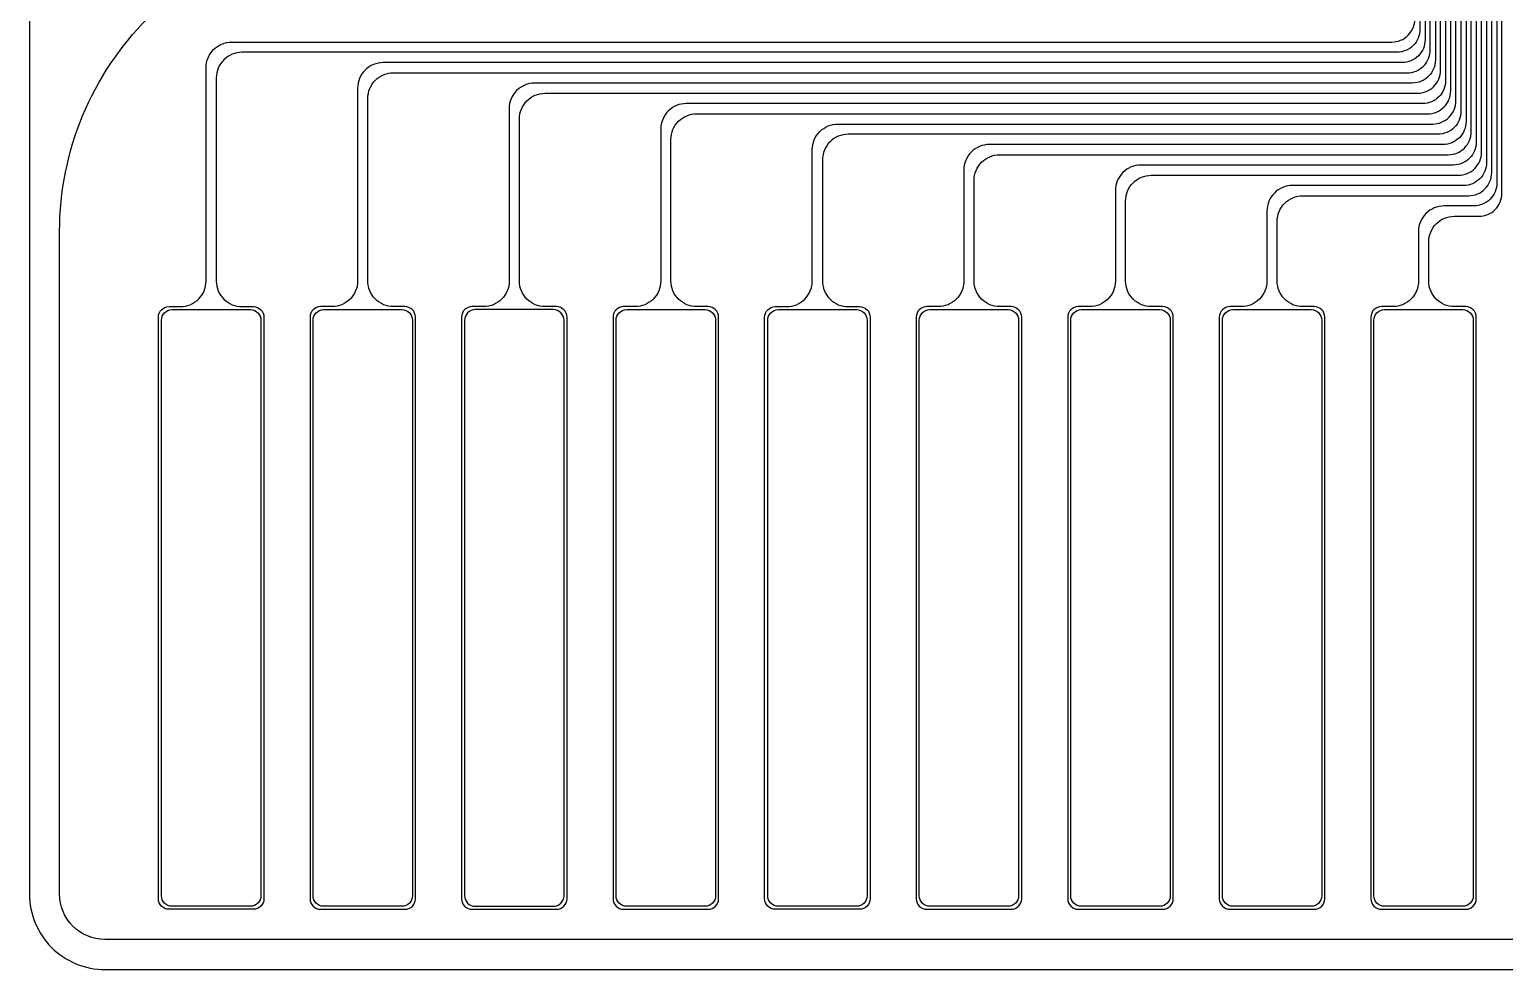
# Model space of a CAD drawing. Header units: millimetres. Extents: x 0 to 9.8, y 0 to 27.1.
# Drawn here: x 0 to 4.895, y 0 to 3.12 of the extents above; entities that cross this region are included whole.
import ezdxf

# ---------------------------------------------------------------- set-up
doc = ezdxf.new("R2010")
doc.units = ezdxf.units.MM
doc.header["$MEASUREMENT"] = 0
for name, color, linetype in [('Etch Layer 1', 10, 'Continuous'), ('Etch Layer 2', 112, 'Continuous'), ('Metal Layer 1', 52, 'Continuous')]:
    doc.layers.add(name, color=color, linetype=linetype)

msp = doc.modelspace()

# ---------------------------------------------------------------- linework, layer by layer
at = {"layer": 'Etch Layer 1'}
for points in [[(0, 4.2), (0, 2.45), (0, 0.25, 0.414214), (0.25, 0), (9.507, 0, 0.414214)], [(9.507, 0.1), (0.25, 0.1, -0.414214), (0.1, 0.25), (0.1, 2.45, -0.414214), (1.1, 3.45)]]:
    msp.add_lwpolyline(points, format="xyb", dxfattribs=at)
at = {"layer": 'Etch Layer 2'}
for points in [[(0, 4.2), (0, 2.45), (0, 0.25, 0.414214), (0.25, 0), (9.507, 0, 0.414214)], [(9.507, 0.1), (0.25, 0.1, -0.414214), (0.1, 0.25), (0.1, 2.45, -0.414214), (1.1, 3.45)]]:
    msp.add_lwpolyline(points, format="xyb", dxfattribs=at)
for points in [[(0.438, 0.245), (0.438, 2.155, -0.414214), (0.473, 2.19), (0.733, 2.19, -0.414214), (0.768, 2.155), (0.768, 0.245, -0.414214), (0.733, 0.21), (0.473, 0.21, -0.414214)], [(1.236, 0.21), (0.976, 0.21, -0.414214), (0.941, 0.245), (0.941, 2.155, -0.414214), (0.976, 2.19), (1.236, 2.19, -0.414214), (1.271, 2.155), (1.271, 0.245, -0.414214)], [(1.444, 2.155), (1.444, 0.245, 0.414214), (1.479, 0.21), (1.739, 0.21, 0.414214), (1.774, 0.245), (1.774, 2.155, 0.414214), (1.739, 2.19), (1.479, 2.19, 0.414214)], [(2.277, 2.155), (2.277, 0.245, -0.414214), (2.242, 0.21), (1.982, 0.21, -0.414214), (1.947, 0.245), (1.947, 2.155, -0.414214), (1.982, 2.19), (2.242, 2.19, -0.414214)], [(2.78, 2.155), (2.78, 0.245, -0.414214), (2.745, 0.21), (2.485, 0.21, -0.414214), (2.45, 0.245), (2.45, 2.155, -0.414214), (2.485, 2.19), (2.745, 2.19, -0.414214)], [(3.283, 2.155), (3.283, 0.245, -0.414214), (3.248, 0.21), (2.988, 0.21, -0.414214), (2.953, 0.245), (2.953, 2.155, -0.414214), (2.988, 2.19), (3.248, 2.19, -0.414214)], [(3.786, 2.155), (3.786, 0.245, -0.414214), (3.751, 0.21), (3.491, 0.21, -0.414214), (3.456, 0.245), (3.456, 2.155, -0.414214), (3.491, 2.19), (3.751, 2.19, -0.414214)], [(4.254, 0.21), (3.994, 0.21, -0.414214), (3.959, 0.245), (3.959, 2.155, -0.414214), (3.994, 2.19), (4.254, 2.19, -0.414214), (4.289, 2.155), (4.289, 0.245, -0.414214)], [(4.462, 0.245), (4.462, 2.155, -0.414214), (4.497, 2.19), (4.757, 2.19, -0.414214), (4.792, 2.155), (4.792, 0.245, -0.414214), (4.757, 0.21), (4.497, 0.21, -0.414214)]]:
    msp.add_lwpolyline(points, format="xyb", close=True, dxfattribs=at)
at = {"layer": 'Metal Layer 1'}
for points in [[(0.428, 0.235), (0.428, 2.165, -0.414214), (0.463, 2.2), (0.501, 2.2, 0.414214), (0.586, 2.285), (0.586, 2.993, -0.414214), (0.671, 3.078), (4.5215, 3.078, 0.414214), (4.598, 3.1545), (4.598, 21.45), (4.615, 21.45), (4.615, 3.1205, -0.414214), (4.5385, 3.044), (0.705, 3.044, 0.414214), (0.62, 2.959), (0.62, 2.285, 0.414214), (0.705, 2.2), (0.743, 2.2, -0.414214), (0.778, 2.165), (0.778, 0.235, -0.414214), (0.743, 0.2), (0.463, 0.2, -0.414214)], [(0.966, 0.2), (1.246, 0.2, 0.414214), (1.281, 0.235), (1.281, 2.165, 0.414214), (1.246, 2.2), (1.208, 2.2, -0.414214), (1.123, 2.285), (1.123, 2.891, -0.414214), (1.208, 2.976), (4.5725, 2.976, 0.414214), (4.649, 3.0525), (4.649, 21.45), (4.632, 21.45), (4.632, 3.0865, -0.414214), (4.5555, 3.01), (1.174, 3.01, 0.414214), (1.089, 2.925), (1.089, 2.285, -0.414214), (1.004, 2.2), (0.966, 2.2, 0.414214), (0.931, 2.165), (0.931, 0.235, 0.414214)]]:
    msp.add_lwpolyline(points, format="xyb", close=True, dxfattribs=at)
for points in [[(4.666, 21.45), (4.666, 3.0185, -0.414214), (4.5895, 2.942), (1.677, 2.942, 0.414214), (1.592, 2.857), (1.592, 2.285, -0.414214), (1.507, 2.2), (1.469, 2.2, 0.414214), (1.434, 2.165), (1.434, 0.235, 0.414214), (1.469, 0.2), (1.749, 0.2, 0.414214), (1.784, 0.235), (1.784, 2.165, 0.414214), (1.749, 2.2), (1.711, 2.2, -0.414214), (1.626, 2.285), (1.626, 2.823, -0.414214), (1.711, 2.908), (4.6065, 2.908, 0.414214), (4.683, 2.9845), (4.683, 21.45, -0.003664)], [(4.7, 21.45), (4.7, 2.9505, -0.414214), (4.6235, 2.874), (2.18, 2.874, 0.414214), (2.095, 2.789), (2.095, 2.285, -0.414214), (2.01, 2.2), (1.972, 2.2, 0.414214), (1.937, 2.165), (1.937, 0.235, 0.414214), (1.972, 0.2), (2.252, 0.2, 0.414214), (2.287, 0.235), (2.287, 2.165, 0.414214), (2.252, 2.2), (2.214, 2.2, -0.414214), (2.129, 2.285), (2.129, 2.755, -0.414214), (2.214, 2.84), (4.6405, 2.84, 0.414214), (4.717, 2.9165), (4.717, 21.4499, -0.005487)], [(4.751, 21.45), (4.751, 2.8485, -0.414214), (4.6745, 2.772), (2.717, 2.772, 0.414214), (2.632, 2.687), (2.632, 2.285, 0.414214), (2.717, 2.2), (2.755, 2.2, -0.414214), (2.79, 2.165), (2.79, 0.235, -0.414214), (2.755, 0.2), (2.475, 0.2, -0.414214), (2.44, 0.235), (2.44, 2.165, -0.414214), (2.475, 2.2), (2.513, 2.2, 0.414214), (2.598, 2.285), (2.598, 2.721, -0.414214), (2.683, 2.806), (4.6575, 2.806, 0.414214), (4.734, 2.8825), (4.734, 21.4563, -0.010374)], [(4.768, 21.455), (4.768, 2.8145, -0.414214), (4.6915, 2.738), (3.186, 2.738, 0.414214), (3.101, 2.653), (3.101, 2.285, -0.414214), (3.016, 2.2), (2.978, 2.2, 0.414214), (2.943, 2.165), (2.943, 0.235, 0.414214), (2.978, 0.2), (3.258, 0.2, 0.414214), (3.293, 0.235), (3.293, 2.165, 0.414214), (3.258, 2.2), (3.22, 2.2, -0.414214), (3.135, 2.285), (3.135, 2.619, -0.414214), (3.22, 2.704), (4.7085, 2.704, 0.414214), (4.785, 2.7805), (4.785, 21.4543, -0.009262)], [(4.802, 21.4536), (4.802, 2.7465, -0.414214), (4.7255, 2.67), (3.689, 2.67, 0.414214), (3.604, 2.585), (3.604, 2.285, -0.414214), (3.519, 2.2), (3.481, 2.2, 0.414214), (3.446, 2.165), (3.446, 0.235, 0.414214), (3.481, 0.2), (3.761, 0.2, 0.414214), (3.796, 0.235), (3.796, 2.165, 0.414214), (3.761, 2.2), (3.723, 2.2, -0.414214), (3.638, 2.285), (3.638, 2.551, -0.414214), (3.723, 2.636), (4.7425, 2.636, 0.414214), (4.819, 2.7125), (4.819, 21.453, -0.007872)], [(4.836, 21.4523), (4.836, 2.6785, -0.414214), (4.7595, 2.602), (4.192, 2.602, 0.414214), (4.107, 2.517), (4.107, 2.285, -0.414214), (4.022, 2.2), (3.984, 2.2, 0.414214), (3.949, 2.165), (3.949, 0.235, 0.414214), (3.984, 0.2), (4.264, 0.2, 0.414214), (4.299, 0.235), (4.299, 2.165, 0.414214), (4.264, 2.2), (4.226, 2.2, -0.414214), (4.141, 2.285), (4.141, 2.483, -0.414214), (4.226, 2.568), (4.7765, 2.568, 0.414214), (4.853, 2.6445), (4.853, 21.45, -0.002043)], [(4.87, 21.45), (4.87, 2.6105, -0.414214), (4.7935, 2.534), (4.695, 2.534, 0.414214), (4.61, 2.449), (4.61, 2.285, -0.414214), (4.525, 2.2), (4.487, 2.2, 0.414214), (4.452, 2.165), (4.452, 0.235, 0.414214), (4.487, 0.2), (4.767, 0.2, 0.414214), (4.802, 0.235), (4.802, 2.165, 0.414214), (4.767, 2.2), (4.729, 2.2, -0.414214), (4.644, 2.285), (4.644, 2.415, -0.414214), (4.729, 2.5), (4.8105, 2.5, 0.414214), (4.887, 2.5765), (4.887, 21.4511, 0.002264)]]:
    msp.add_lwpolyline(points, format="xyb", dxfattribs=at)

doc.saveas('drawing.dxf')
